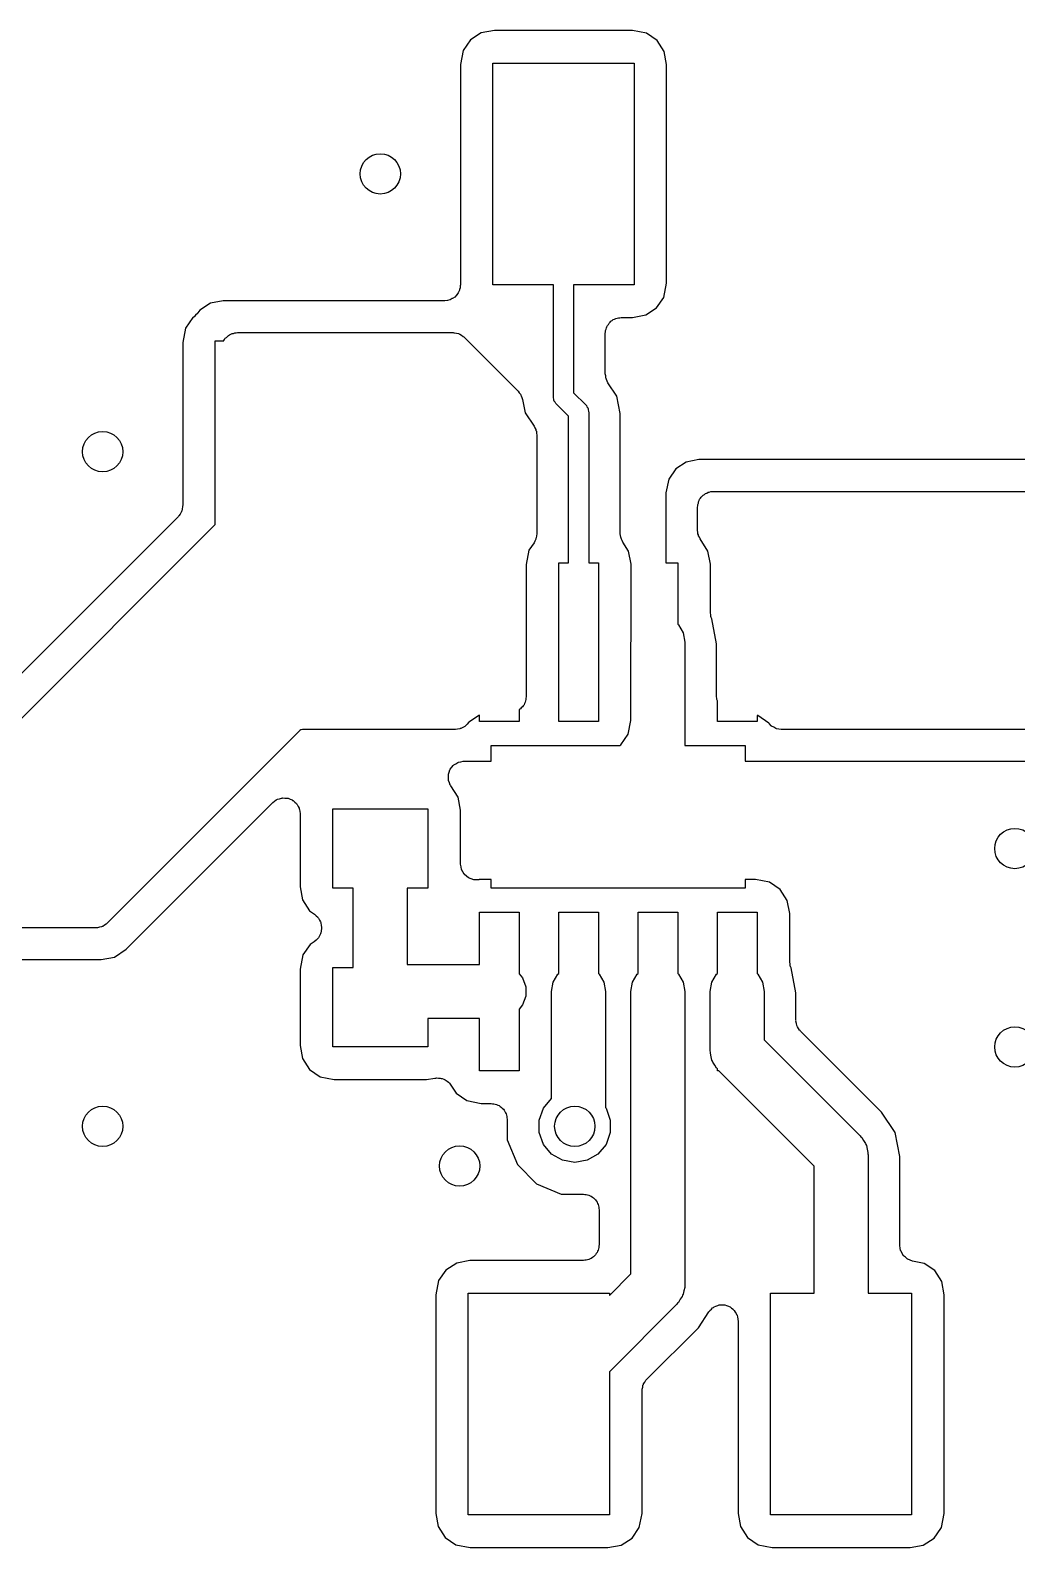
# Model space of a CAD drawing. Extents: x 85 to 210, y -138 to -65.
# Drawn here: x 174.04 to 180.26, y -87.65 to -78.1 of the extents above; entities that cross this region are included whole.
import ezdxf

# ---------------------------------------------------------------- set-up
doc = ezdxf.new("R2010")
doc.units = 0
doc.header["$MEASUREMENT"] = 0
doc.layers.add('BLACK', color=7, linetype='CONTINUOUS')

msp = doc.modelspace()

# ---------------------------------------------------------------- linework, layer by layer
at = {"layer": 'Black'}
for p, q in [((176.818, -78.1554), (176.773, -78.2222)), ((176.887, -78.1112), (176.818, -78.1554)), ((176.97, -78.0956), (176.887, -78.1112)), ((177.839, -78.0956), (176.97, -78.0956)), ((177.929, -78.1137), (177.839, -78.0956)), ((177.996, -78.1594), (177.929, -78.1137)), ((178.04, -78.228), (177.996, -78.1594)), ((176.773, -78.2222), (176.755, -78.3115)), ((178.055, -78.3108), (178.04, -78.228)), ((176.755, -78.3115), (176.755, -79.6985)), ((176.96, -79.6985), (176.96, -78.3015)), ((176.96, -78.3015), (177.85, -78.3015)), ((177.85, -78.3015), (177.85, -79.6985)), ((178.055, -79.6885), (178.055, -78.3108)), ((176.753, -79.7174), (176.749, -79.7285)), ((176.755, -79.6985), (176.753, -79.7052)), ((176.753, -79.7052), (176.754, -79.7163)), ((176.754, -79.7163), (176.753, -79.7168)), ((176.753, -79.7168), (176.753, -79.7174)), ((177.341, -79.6985), (176.96, -79.6985)), ((177.341, -80.405), (177.341, -79.6985)), ((177.85, -79.6985), (177.469, -79.6985)), ((177.469, -79.6985), (177.469, -80.3787)), ((178.037, -79.7778), (178.055, -79.6885)), ((175.179, -79.8152), (175.112, -79.8581)), ((175.259, -79.8), (175.179, -79.8152)), ((176.655, -79.8), (175.259, -79.8)), ((176.656, -79.8), (176.655, -79.7999)), ((176.655, -79.7999), (176.655, -79.8)), ((176.673, -79.7969), (176.656, -79.8)), ((176.689, -79.794), (176.673, -79.7969)), ((176.69, -79.7937), (176.689, -79.794)), ((176.704, -79.7852), (176.69, -79.7936)), ((176.69, -79.7936), (176.69, -79.7937)), ((176.705, -79.7851), (176.704, -79.7852)), ((176.719, -79.7766), (176.705, -79.7848)), ((176.705, -79.7848), (176.705, -79.7851)), ((176.72, -79.7762), (176.719, -79.7766)), ((176.73, -79.764), (176.72, -79.7759)), ((176.72, -79.7759), (176.72, -79.7762)), ((176.731, -79.7628), (176.73, -79.764)), ((176.732, -79.7611), (176.731, -79.7628)), ((176.742, -79.75), (176.732, -79.7611)), ((176.747, -79.7362), (176.742, -79.749)), ((176.742, -79.749), (176.742, -79.7495)), ((176.742, -79.7495), (176.742, -79.75)), ((176.749, -79.7327), (176.747, -79.7362)), ((176.749, -79.7285), (176.749, -79.7327)), ((177.992, -79.8446), (178.037, -79.7778)), ((175.068, -79.9054), (175.023, -79.9722)), ((175.071, -79.9034), (175.068, -79.9054)), ((175.073, -79.9016), (175.071, -79.9034)), ((175.076, -79.9005), (175.073, -79.9016)), ((175.086, -79.8899), (175.076, -79.9005)), ((175.097, -79.8798), (175.086, -79.8899)), ((175.098, -79.8775), (175.097, -79.8798)), ((175.1, -79.8757), (175.098, -79.8775)), ((175.112, -79.8581), (175.1, -79.8757)), ((177.727, -79.9148), (177.734, -79.9104)), ((177.734, -79.9104), (177.743, -79.9089)), ((177.743, -79.9089), (177.751, -79.9059)), ((177.751, -79.9059), (177.76, -79.9059)), ((177.76, -79.9059), (177.768, -79.9044)), ((177.768, -79.9044), (177.84, -79.9044)), ((177.84, -79.9044), (177.923, -79.8888)), ((177.923, -79.8888), (177.992, -79.8446)), ((175.023, -79.9722), (175.005, -80.0615)), ((175.308, -80.0104), (175.316, -80.006)), ((175.316, -80.006), (175.324, -80.0045)), ((175.324, -80.0045), (175.333, -80.0015)), ((175.333, -80.0015), (175.341, -80.0015)), ((175.341, -80.0015), (175.35, -80)), ((175.35, -80), (176.709, -80)), ((176.709, -80), (176.713, -80.0008)), ((176.713, -80.0008), (176.717, -80.0004)), ((176.717, -80.0004), (176.73, -80.0038)), ((176.73, -80.0038), (176.743, -80.006)), ((176.743, -80.006), (176.747, -80.0082)), ((177.668, -80.0044), (177.67, -79.9958)), ((177.668, -80.2601), (177.668, -80.0044)), ((177.67, -79.987), (177.673, -79.9788)), ((177.67, -79.9958), (177.67, -79.987)), ((177.673, -79.9788), (177.675, -79.9702)), ((177.675, -79.9702), (177.679, -79.9626)), ((177.679, -79.9626), (177.682, -79.9544)), ((177.682, -79.9544), (177.688, -79.9477)), ((177.688, -79.9477), (177.692, -79.9401)), ((177.692, -79.9401), (177.699, -79.9345)), ((177.699, -79.9345), (177.704, -79.9278)), ((177.704, -79.9278), (177.712, -79.9234)), ((177.712, -79.9234), (177.719, -79.9178)), ((177.719, -79.9178), (177.727, -79.9148)), ((175.005, -80.0615), (175.005, -81.0897)), ((175.21, -81.2081), (175.21, -80.0515)), ((175.21, -80.0515), (175.263, -80.0515)), ((175.263, -80.05), (175.269, -80.0433)), ((175.263, -80.0515), (175.263, -80.05)), ((175.269, -80.0433), (175.273, -80.0357)), ((175.273, -80.0357), (175.28, -80.0301)), ((175.28, -80.0301), (175.286, -80.0234)), ((175.286, -80.0234), (175.293, -80.019)), ((175.293, -80.019), (175.3, -80.0134)), ((175.3, -80.0134), (175.308, -80.0104)), ((176.747, -80.0082), (176.751, -80.0094)), ((176.751, -80.0094), (176.762, -80.0169)), ((176.762, -80.0169), (176.773, -80.0234)), ((176.773, -80.0234), (176.776, -80.0268)), ((176.776, -80.0268), (176.779, -80.0293)), ((176.779, -80.0293), (177.119, -80.3691)), ((177.671, -80.2719), (177.668, -80.2601)), ((177.671, -80.2839), (177.671, -80.2719)), ((177.674, -80.2889), (177.671, -80.2839)), ((177.675, -80.2943), (177.674, -80.2889)), ((177.119, -80.3691), (177.126, -80.379)), ((177.126, -80.379), (177.134, -80.388)), ((177.134, -80.388), (177.136, -80.3931)), ((177.469, -80.3787), (177.545, -80.4551)), ((177.681, -80.3047), (177.675, -80.2943)), ((177.685, -80.3157), (177.681, -80.3047)), ((177.742, -80.3999), (177.685, -80.3157)), ((177.136, -80.3931), (177.139, -80.3976)), ((177.139, -80.3976), (177.142, -80.4092)), ((177.142, -80.4092), (177.147, -80.4203)), ((177.147, -80.4203), (177.163, -80.5051)), ((177.342, -80.4078), (177.341, -80.405)), ((177.342, -80.4105), (177.342, -80.4078)), ((177.344, -80.4185), (177.342, -80.4105)), ((177.345, -80.4267), (177.344, -80.4185)), ((177.347, -80.4291), (177.345, -80.4267)), ((177.347, -80.4318), (177.347, -80.4291)), ((177.352, -80.4386), (177.347, -80.4318)), ((177.356, -80.4458), (177.352, -80.4386)), ((177.358, -80.4476), (177.356, -80.4458)), ((177.36, -80.4499), (177.358, -80.4476)), ((177.436, -80.5263), (177.36, -80.4499)), ((177.545, -80.4551), (177.547, -80.4574)), ((177.547, -80.4574), (177.549, -80.4592)), ((177.549, -80.4592), (177.553, -80.4664)), ((177.553, -80.4664), (177.558, -80.4732)), ((177.558, -80.4732), (177.558, -80.4759)), ((177.558, -80.4759), (177.56, -80.4783)), ((177.56, -80.4783), (177.561, -80.4865)), ((177.763, -80.5099), (177.742, -80.3999)), ((177.163, -80.5051), (177.22, -80.5893)), ((177.436, -81.45), (177.436, -80.5263)), ((177.561, -80.4865), (177.563, -80.4945)), ((177.563, -80.4945), (177.563, -80.4972)), ((177.563, -80.4972), (177.564, -80.5)), ((177.564, -80.5), (177.564, -81.45)), ((177.763, -81), (177.763, -80.5099)), ((177.22, -80.5893), (177.224, -80.6003)), ((177.224, -80.6003), (177.23, -80.6107)), ((177.23, -80.6107), (177.231, -80.6161)), ((177.231, -80.6161), (177.234, -80.6211)), ((177.234, -80.6211), (177.234, -80.6331)), ((177.234, -80.6331), (177.236, -80.6449)), ((177.236, -80.6449), (177.236, -81.2677)), ((178.112, -80.8581), (178.068, -80.923)), ((178.179, -80.8152), (178.112, -80.8581)), ((178.259, -80.8), (178.179, -80.8152)), ((181.74, -80.8), (178.259, -80.8)), ((178.068, -80.923), (178.05, -81.01)), ((177.763, -81.2666), (177.763, -81)), ((178.05, -81.01), (178.05, -81.45)), ((178.256, -81.0658), (178.26, -81.0582)), ((178.26, -81.0582), (178.263, -81.05)), ((178.263, -81.05), (178.269, -81.0433)), ((178.269, -81.0433), (178.273, -81.0357)), ((178.273, -81.0357), (178.28, -81.0301)), ((178.28, -81.0301), (178.286, -81.0234)), ((178.286, -81.0234), (178.293, -81.019)), ((178.293, -81.019), (178.3, -81.0134)), ((178.3, -81.0134), (178.308, -81.0104)), ((178.308, -81.0104), (178.316, -81.006)), ((178.316, -81.006), (178.324, -81.0045)), ((178.324, -81.0045), (178.333, -81.0015)), ((178.333, -81.0015), (178.341, -81.0015)), ((178.341, -81.0015), (178.35, -81)), ((178.35, -81), (181.65, -81)), ((174.981, -81.154), (174.978, -81.1568)), ((174.988, -81.1427), (174.981, -81.154)), ((174.995, -81.132), (174.988, -81.1427)), ((174.996, -81.1277), (174.995, -81.132)), ((174.999, -81.1239), (174.996, -81.1277)), ((175.001, -81.111), (174.999, -81.1239)), ((175.004, -81.0984), (175.001, -81.111)), ((175.005, -81.0897), (175.004, -81.094)), ((175.004, -81.094), (175.004, -81.0984)), ((178.25, -81.1), (178.252, -81.0914)), ((178.25, -81.2456), (178.25, -81.1)), ((178.252, -81.0826), (178.255, -81.0744)), ((178.252, -81.0914), (178.252, -81.0826)), ((178.255, -81.0744), (178.256, -81.0658)), ((174.975, -81.1604), (173.919, -82.2167)), ((173.919, -82.5), (175.21, -81.2081)), ((174.978, -81.1568), (174.975, -81.1604)), ((178.252, -81.2566), (178.25, -81.2456)), ((177.219, -81.3241), (177.187, -81.3707)), ((177.224, -81.3127), (177.219, -81.3241)), ((177.23, -81.3019), (177.224, -81.3127)), ((177.231, -81.297), (177.23, -81.3019)), ((177.233, -81.2924), (177.231, -81.297)), ((177.234, -81.28), (177.233, -81.2924)), ((177.236, -81.2677), (177.234, -81.28)), ((177.765, -81.2776), (177.763, -81.2666)), ((177.766, -81.2887), (177.765, -81.2776)), ((177.768, -81.2946), (177.766, -81.2887)), ((177.77, -81.3008), (177.768, -81.2946)), ((177.775, -81.3105), (177.77, -81.3008)), ((177.779, -81.3207), (177.775, -81.3105)), ((177.815, -81.3765), (177.779, -81.3207)), ((178.252, -81.2677), (178.252, -81.2566)), ((178.255, -81.2736), (178.252, -81.2677)), ((178.256, -81.2799), (178.255, -81.2736)), ((178.262, -81.2895), (178.256, -81.2799)), ((178.266, -81.2998), (178.262, -81.2895)), ((178.315, -81.3765), (178.266, -81.2998)), ((177.187, -81.3707), (177.169, -81.46)), ((177.831, -81.4593), (177.815, -81.3765)), ((178.331, -81.4593), (178.315, -81.3765)), ((177.169, -81.46), (177.169, -82.2941)), ((177.375, -82.45), (177.375, -81.45)), ((177.375, -81.45), (177.436, -81.45)), ((177.564, -81.45), (177.625, -81.45)), ((177.625, -81.45), (177.625, -82.45)), ((177.831, -81.945), (177.831, -81.4593)), ((178.05, -81.45), (178.125, -81.45)), ((178.125, -81.45), (178.125, -81.8363)), ((178.331, -81.7651), (178.331, -81.4593)), ((178.333, -81.7769), (178.331, -81.7651)), ((178.334, -81.7889), (178.333, -81.7769)), ((178.336, -81.7939), (178.334, -81.7889)), ((178.337, -81.7993), (178.336, -81.7939)), ((178.339, -81.8024), (178.337, -81.7993)), ((178.37, -81.9598), (178.339, -81.8024)), ((178.125, -81.8363), (178.13, -81.8407)), ((178.13, -81.8407), (178.16, -81.8919)), ((178.16, -81.8919), (178.17, -81.95)), ((177.83, -81.95), (177.831, -81.945)), ((177.83, -82.4443), (177.83, -81.95)), ((178.17, -81.95), (178.17, -82.6)), ((178.37, -82.2941), (178.37, -81.9598)), ((177.169, -82.2941), (177.168, -82.3027)), ((178.372, -82.3027), (178.37, -82.2941)), ((177.126, -82.3751), (177.125, -82.3758)), ((177.125, -82.3758), (177.125, -82.45)), ((177.133, -82.3707), (177.126, -82.3751)), ((177.139, -82.364), (177.133, -82.3707)), ((177.146, -82.3584), (177.139, -82.364)), ((177.15, -82.3508), (177.146, -82.3584)), ((177.156, -82.3441), (177.15, -82.3508)), ((177.159, -82.3359), (177.156, -82.3441)), ((177.163, -82.3283), (177.159, -82.3359)), ((177.165, -82.3197), (177.163, -82.3283)), ((177.168, -82.3115), (177.165, -82.3197)), ((177.168, -82.3027), (177.168, -82.3115)), ((178.372, -82.3115), (178.372, -82.3027)), ((178.375, -82.3197), (178.372, -82.3115)), ((178.375, -82.3225), (178.375, -82.3197)), ((178.375, -82.45), (178.375, -82.3225)), ((176.77, -82.4872), (176.758, -82.494)), ((176.782, -82.4813), (176.77, -82.4872)), ((176.785, -82.4785), (176.782, -82.4813)), ((176.788, -82.4766), (176.785, -82.4785)), ((176.797, -82.4662), (176.788, -82.4766)), ((176.806, -82.4564), (176.797, -82.4662)), ((176.808, -82.4539), (176.806, -82.4564)), ((176.875, -82.4107), (176.808, -82.4539)), ((176.875, -82.45), (176.875, -82.4107)), ((177.125, -82.45), (176.875, -82.45)), ((177.625, -82.45), (177.375, -82.45)), ((177.813, -82.5293), (177.83, -82.4443)), ((178.625, -82.45), (178.375, -82.45)), ((178.629, -82.4122), (178.625, -82.4113)), ((178.625, -82.4113), (178.625, -82.45)), ((178.699, -82.4598), (178.629, -82.4122)), ((178.704, -82.4651), (178.699, -82.4598)), ((178.714, -82.4766), (178.704, -82.4651)), ((178.716, -82.4778), (178.714, -82.4766)), ((178.717, -82.4796), (178.716, -82.4778)), ((178.731, -82.4865), (178.717, -82.4796)), ((178.744, -82.494), (178.731, -82.4865)), ((175.743, -82.5068), (174.529, -83.7207)), ((175.75, -82.5019), (175.743, -82.5068)), ((175.76, -82.5), (175.75, -82.5019)), ((175.95, -82.5), (175.76, -82.5)), ((176.55, -82.5), (175.95, -82.5)), ((176.724, -82.5), (176.55, -82.5)), ((176.737, -82.4976), (176.724, -82.5)), ((176.751, -82.4963), (176.737, -82.4976)), ((176.754, -82.4946), (176.751, -82.4963)), ((176.758, -82.494), (176.754, -82.4946)), ((177.767, -82.5961), (177.813, -82.5293)), ((178.746, -82.4944), (178.744, -82.494)), ((178.748, -82.4955), (178.746, -82.4944)), ((178.763, -82.4974), (178.748, -82.4955)), ((178.778, -82.5), (178.763, -82.4974)), ((181.206, -82.5), (178.778, -82.5)), ((176.95, -82.7), (176.95, -82.6)), ((176.95, -82.6), (177.761, -82.6)), ((177.761, -82.6), (177.767, -82.5961)), ((178.17, -82.6), (178.55, -82.6)), ((178.55, -82.6), (178.55, -82.7)), ((176.679, -82.7826), (176.684, -82.7685)), ((176.684, -82.7685), (176.689, -82.7542)), ((176.689, -82.7542), (176.69, -82.7523)), ((176.69, -82.7523), (176.691, -82.75)), ((176.691, -82.75), (176.701, -82.7385)), ((176.701, -82.7385), (176.71, -82.7266)), ((176.71, -82.7266), (176.712, -82.7253)), ((176.712, -82.7253), (176.714, -82.7234)), ((176.714, -82.7234), (176.726, -82.7159)), ((176.726, -82.7159), (176.739, -82.7078)), ((176.739, -82.7078), (176.741, -82.7072)), ((176.741, -82.7072), (176.744, -82.706)), ((176.744, -82.706), (176.758, -82.7034)), ((176.758, -82.7034), (176.773, -82.7001)), ((176.773, -82.7001), (176.775, -82.7004)), ((176.775, -82.7004), (176.778, -82.7)), ((176.778, -82.7), (176.95, -82.7)), ((178.55, -82.7), (181.23, -82.7)), ((176.679, -82.7851), (176.679, -82.7826)), ((176.679, -82.7874), (176.679, -82.7851)), ((176.679, -82.8024), (176.679, -82.7874)), ((176.679, -82.8174), (176.679, -82.8024)), ((176.68, -82.8197), (176.679, -82.8174)), ((176.68, -82.8221), (176.68, -82.8197)), ((176.686, -82.8359), (176.68, -82.8221)), ((176.691, -82.85), (176.686, -82.8359)), ((176.693, -82.8519), (176.691, -82.85)), ((176.694, -82.8541), (176.693, -82.8519)), ((176.74, -82.9265), (176.694, -82.8541)), ((174.649, -83.8843), (175.573, -82.9594)), ((175.573, -82.9594), (175.584, -82.9519)), ((175.584, -82.9519), (175.594, -82.9435)), ((175.594, -82.9435), (175.598, -82.942)), ((175.598, -82.942), (175.602, -82.9395)), ((175.602, -82.9395), (175.614, -82.9361)), ((175.614, -82.9361), (175.627, -82.9317)), ((175.627, -82.9317), (175.631, -82.9317)), ((175.631, -82.9317), (175.635, -82.9305)), ((175.635, -82.9305), (175.648, -82.9317)), ((175.648, -82.9317), (175.661, -82.9317)), ((175.661, -82.9317), (175.666, -82.9332)), ((175.666, -82.9332), (175.67, -82.9335)), ((175.67, -82.9335), (175.682, -82.9391)), ((175.682, -82.9391), (175.694, -82.9435)), ((175.694, -82.9435), (175.697, -82.9464)), ((175.697, -82.9464), (175.701, -82.9482)), ((175.701, -82.9482), (175.711, -82.9575)), ((175.711, -82.9575), (175.721, -82.9659)), ((175.721, -82.9659), (175.723, -82.9697)), ((175.723, -82.9697), (175.726, -82.9728)), ((176.756, -83.0093), (176.74, -82.9265)), ((175.726, -82.9728), (175.732, -82.9846)), ((175.732, -82.9846), (175.738, -82.9959)), ((175.738, -82.9959), (175.739, -83.0003)), ((175.739, -83.0003), (175.741, -83.0043)), ((175.741, -83.0043), (175.742, -83.0173)), ((175.742, -83.0173), (175.744, -83.0301)), ((175.744, -83.0301), (175.744, -83.4907)), ((175.95, -83.5), (175.95, -83)), ((175.95, -83), (176.55, -83)), ((176.55, -83), (176.55, -83.5)), ((176.756, -83.3477), (176.756, -83.0093)), ((176.756, -83.3483), (176.756, -83.3477)), ((176.756, -83.3489), (176.756, -83.3483)), ((176.759, -83.3654), (176.756, -83.3489)), ((176.762, -83.3819), (176.759, -83.3654)), ((176.762, -83.3824), (176.762, -83.3819)), ((176.762, -83.383), (176.762, -83.3824)), ((176.771, -83.3975), (176.762, -83.383)), ((176.779, -83.412), (176.771, -83.3975)), ((176.78, -83.4124), (176.779, -83.412)), ((176.78, -83.4129), (176.78, -83.4124)), ((176.793, -83.4235), (176.78, -83.4129)), ((176.806, -83.4343), (176.793, -83.4235)), ((176.806, -83.4345), (176.806, -83.4343)), ((176.807, -83.4349), (176.806, -83.4345)), ((176.823, -83.4404), (176.807, -83.4349)), ((176.839, -83.4462), (176.823, -83.4404)), ((176.84, -83.4464), (176.839, -83.4462)), ((176.839, -83.4462), (176.839, -83.4462)), ((176.856, -83.4462), (176.84, -83.4464)), ((176.873, -83.4462), (176.856, -83.4462)), ((176.874, -83.446), (176.873, -83.4462)), ((176.884, -83.4441), (176.874, -83.446)), ((176.874, -83.446), (176.874, -83.446)), ((176.95, -83.4441), (176.884, -83.4441)), ((176.95, -83.5), (176.95, -83.4441)), ((178.615, -83.4441), (178.55, -83.4441)), ((178.55, -83.4441), (178.55, -83.5)), ((178.704, -83.4622), (178.615, -83.4441)), ((175.744, -83.4907), (175.76, -83.5735)), ((176.08, -83.5), (175.95, -83.5)), ((176.08, -84), (176.08, -83.5)), ((176.55, -83.5), (176.42, -83.5)), ((176.42, -83.5), (176.42, -83.98)), ((178.55, -83.5), (176.95, -83.5)), ((178.771, -83.5079), (178.704, -83.4622)), ((178.815, -83.5765), (178.771, -83.5079)), ((175.76, -83.5735), (175.804, -83.6421)), ((178.831, -83.6593), (178.815, -83.5765)), ((174.512, -83.7331), (174.501, -83.7406)), ((174.523, -83.7266), (174.512, -83.7331)), ((174.526, -83.7232), (174.523, -83.7266)), ((174.529, -83.7207), (174.526, -83.7232)), ((175.804, -83.6421), (175.836, -83.6644)), ((175.836, -83.6644), (175.846, -83.6739)), ((175.846, -83.6739), (175.857, -83.6827)), ((175.857, -83.6827), (175.859, -83.686)), ((175.859, -83.686), (175.861, -83.6886)), ((175.861, -83.6886), (175.867, -83.7009)), ((175.867, -83.7009), (175.874, -83.7127)), ((175.874, -83.7127), (175.875, -83.7165)), ((175.875, -83.7165), (175.876, -83.7199)), ((175.876, -83.7199), (175.878, -83.7335)), ((175.878, -83.7335), (175.88, -83.7469)), ((176.875, -83.98), (176.875, -83.65)), ((176.875, -83.65), (177.125, -83.65)), ((177.125, -83.65), (177.125, -84.0385)), ((177.375, -84.0363), (177.375, -83.65)), ((177.375, -83.65), (177.625, -83.65)), ((177.625, -83.65), (177.625, -84.0363)), ((177.875, -84.0363), (177.875, -83.65)), ((177.875, -83.65), (178.125, -83.65)), ((178.125, -83.65), (178.125, -84.0363)), ((178.375, -84.0363), (178.375, -83.65)), ((178.375, -83.65), (178.625, -83.65)), ((178.625, -83.65), (178.625, -84.0363)), ((178.831, -83.9651), (178.831, -83.6593)), ((174.459, -83.75), (172.6, -83.75)), ((174.463, -83.7492), (174.459, -83.75)), ((174.467, -83.7496), (174.463, -83.7492)), ((174.48, -83.7462), (174.467, -83.7496)), ((174.493, -83.744), (174.48, -83.7462)), ((174.497, -83.7418), (174.493, -83.744)), ((174.501, -83.7406), (174.497, -83.7418)), ((175.845, -83.8268), (175.834, -83.837)), ((175.857, -83.8172), (175.845, -83.8268)), ((175.858, -83.8151), (175.857, -83.8172)), ((175.86, -83.8134), (175.858, -83.8151)), ((175.866, -83.8001), (175.86, -83.8134)), ((175.874, -83.7871), (175.866, -83.8001)), ((175.876, -83.7825), (175.874, -83.7847)), ((175.874, -83.7847), (175.874, -83.7871)), ((175.877, -83.7677), (175.876, -83.7825)), ((175.88, -83.7529), (175.877, -83.7677)), ((175.88, -83.7469), (175.88, -83.7529)), ((174.574, -83.9336), (174.649, -83.8843)), ((175.762, -83.9207), (175.744, -84.01)), ((175.808, -83.8539), (175.762, -83.9207)), ((175.834, -83.837), (175.808, -83.8539)), ((172.51, -83.95), (174.49, -83.95)), ((174.49, -83.95), (174.574, -83.9336)), ((175.744, -84.01), (175.744, -84.4907)), ((175.95, -84.5), (175.95, -84)), ((175.95, -84), (176.08, -84)), ((176.42, -83.98), (176.875, -83.98)), ((178.833, -83.9769), (178.831, -83.9651)), ((178.834, -83.9889), (178.833, -83.9769)), ((178.836, -83.9939), (178.834, -83.9889)), ((178.837, -83.9993), (178.836, -83.9939)), ((178.839, -84.0024), (178.837, -83.9993)), ((178.87, -84.1598), (178.839, -84.0024)), ((177.125, -84.0385), (177.147, -84.065)), ((177.147, -84.065), (177.167, -84.1205)), ((177.33, -84.15), (177.34, -84.0919)), ((177.34, -84.0919), (177.37, -84.0407)), ((177.37, -84.0407), (177.375, -84.0363)), ((177.625, -84.0363), (177.63, -84.0407)), ((177.63, -84.0407), (177.66, -84.0919)), ((177.66, -84.0919), (177.67, -84.15)), ((177.83, -84.15), (177.84, -84.0919)), ((177.84, -84.0919), (177.87, -84.0407)), ((177.87, -84.0407), (177.875, -84.0363)), ((178.125, -84.0363), (178.13, -84.0407)), ((178.13, -84.0407), (178.16, -84.0919)), ((178.16, -84.0919), (178.17, -84.15)), ((178.33, -84.15), (178.34, -84.0919)), ((178.34, -84.0919), (178.37, -84.0407)), ((178.37, -84.0407), (178.375, -84.0363)), ((178.625, -84.0363), (178.63, -84.0407)), ((178.63, -84.0407), (178.66, -84.0919)), ((178.66, -84.0919), (178.67, -84.15)), ((177.167, -84.1795), (177.147, -84.235)), ((177.167, -84.1205), (177.167, -84.1795)), ((177.33, -84.8252), (177.33, -84.15)), ((177.67, -84.15), (177.67, -84.8821)), ((177.83, -85.9296), (177.83, -84.15)), ((178.17, -84.15), (178.17, -86)), ((178.33, -84.525), (178.33, -84.15)), ((178.67, -84.15), (178.67, -84.4546)), ((178.87, -84.3303), (178.87, -84.1598)), ((177.147, -84.235), (177.125, -84.2615)), ((177.125, -84.2615), (177.125, -84.65)), ((176.875, -84.32), (176.55, -84.32)), ((176.55, -84.32), (176.55, -84.5)), ((176.875, -84.65), (176.875, -84.32)), ((178.871, -84.3347), (178.87, -84.3303)), ((178.87, -84.339), (178.871, -84.3347)), ((178.874, -84.3517), (178.87, -84.339)), ((178.876, -84.3645), (178.874, -84.3517)), ((178.878, -84.3683), (178.876, -84.3645)), ((178.879, -84.3726), (178.878, -84.3683)), ((178.887, -84.3833), (178.879, -84.3726)), ((178.893, -84.3946), (178.887, -84.3833)), ((178.897, -84.3974), (178.893, -84.3946)), ((178.899, -84.401), (178.897, -84.3974)), ((179.41, -84.9114), (178.899, -84.401)), ((175.744, -84.4907), (175.76, -84.5735)), ((178.67, -84.4546), (179.275, -85.0598)), ((175.76, -84.5735), (175.804, -84.6421)), ((176.55, -84.5), (175.95, -84.5)), ((178.331, -84.5324), (178.33, -84.525)), ((178.331, -84.5398), (178.331, -84.5324)), ((178.336, -84.5613), (178.331, -84.5398)), ((178.34, -84.5831), (178.336, -84.5613)), ((178.344, -84.5896), (178.34, -84.5831)), ((178.346, -84.5968), (178.344, -84.5896)), ((175.804, -84.6421), (175.871, -84.6878)), ((175.871, -84.6878), (175.96, -84.7059)), ((177.125, -84.65), (176.875, -84.65)), ((178.359, -84.615), (178.346, -84.5968)), ((178.37, -84.6343), (178.359, -84.615)), ((178.375, -84.6387), (178.37, -84.6343)), ((178.375, -84.65), (178.375, -84.6387)), ((178.385, -84.65), (178.375, -84.65)), ((178.985, -85.2504), (178.385, -84.65)), ((175.96, -84.7059), (176.541, -84.7059)), ((176.541, -84.7059), (176.593, -84.6961)), ((176.593, -84.6961), (176.6, -84.696)), ((176.6, -84.696), (176.607, -84.6944)), ((176.607, -84.6944), (176.617, -84.6958)), ((176.617, -84.6958), (176.628, -84.6957)), ((176.628, -84.6957), (176.634, -84.6979)), ((176.634, -84.6979), (176.641, -84.6988)), ((176.641, -84.6988), (176.65, -84.7037)), ((176.65, -84.7037), (176.66, -84.7072)), ((176.66, -84.7072), (176.666, -84.7115)), ((176.666, -84.7115), (176.672, -84.7147)), ((176.672, -84.7147), (176.679, -84.7225)), ((176.679, -84.7225), (176.687, -84.7292)), ((176.687, -84.7292), (176.691, -84.7351)), ((176.691, -84.7351), (176.695, -84.7402)), ((176.695, -84.7402), (176.729, -84.7921)), ((176.729, -84.7921), (176.796, -84.8378)), ((176.796, -84.8378), (176.885, -84.8559)), ((176.885, -84.8559), (176.949, -84.8559)), ((176.949, -84.8559), (176.958, -84.8574)), ((176.958, -84.8574), (176.966, -84.8574)), ((176.966, -84.8574), (176.975, -84.8604)), ((176.975, -84.8604), (176.983, -84.8619)), ((176.983, -84.8619), (176.991, -84.8663)), ((176.991, -84.8663), (176.999, -84.8693)), ((176.999, -84.8693), (177.006, -84.8749)), ((177.006, -84.8749), (177.013, -84.8793)), ((177.013, -84.8793), (177.019, -84.886)), ((177.279, -84.8861), (177.33, -84.8254)), ((177.33, -84.8254), (177.33, -84.8252)), ((177.67, -84.8821), (177.673, -84.8861)), ((177.019, -84.886), (177.026, -84.8917)), ((177.026, -84.8917), (177.03, -84.8992)), ((177.03, -84.8992), (177.036, -84.9059)), ((177.036, -84.9059), (177.039, -84.9141)), ((177.039, -84.9141), (177.043, -84.9218)), ((177.043, -84.9218), (177.045, -84.9303)), ((177.045, -84.9303), (177.048, -84.9385)), ((177.048, -84.9385), (177.048, -84.9473)), ((177.048, -84.9473), (177.049, -84.956)), ((177.049, -84.956), (177.049, -85.0846)), ((177.252, -84.9604), (177.279, -84.8861)), ((177.252, -85.0396), (177.252, -84.9604)), ((177.673, -84.8861), (177.7, -84.9604)), ((177.7, -84.9604), (177.7, -85.0396)), ((179.495, -85.0392), (179.41, -84.9114)), ((177.279, -85.1139), (177.252, -85.0396)), ((177.7, -85.0396), (177.673, -85.1139)), ((179.275, -85.0598), (179.279, -85.0659)), ((179.279, -85.0659), (179.285, -85.0707)), ((179.285, -85.0707), (179.296, -85.09)), ((179.525, -85.1898), (179.495, -85.0392)), ((177.049, -85.0846), (177.114, -85.2416)), ((177.33, -85.1746), (177.279, -85.1139)), ((177.673, -85.1139), (177.622, -85.1746)), ((179.296, -85.09), (179.309, -85.1082)), ((179.309, -85.1082), (179.311, -85.1154)), ((179.311, -85.1154), (179.315, -85.1219)), ((179.315, -85.1219), (179.319, -85.1437)), ((179.319, -85.1437), (179.324, -85.1652)), ((179.324, -85.1652), (179.324, -85.1726)), ((177.114, -85.2416), (177.234, -85.3618)), ((177.398, -85.2141), (177.33, -85.1746)), ((177.476, -85.2279), (177.398, -85.2141)), ((177.554, -85.2141), (177.476, -85.2279)), ((177.622, -85.1746), (177.554, -85.2141)), ((178.985, -86.0515), (178.985, -85.2504)), ((179.324, -85.1726), (179.325, -85.18)), ((179.325, -85.18), (179.325, -86.0515)), ((179.525, -85.7508), (179.525, -85.1898)), ((177.234, -85.3618), (177.391, -85.4269)), ((177.391, -85.4269), (177.53, -85.427)), ((177.53, -85.427), (177.539, -85.4286)), ((177.539, -85.4286), (177.547, -85.4286)), ((177.547, -85.4286), (177.556, -85.4316)), ((177.556, -85.4316), (177.564, -85.4331)), ((177.564, -85.4331), (177.572, -85.4375)), ((177.572, -85.4375), (177.58, -85.4404)), ((177.58, -85.4404), (177.587, -85.4461)), ((177.587, -85.4461), (177.594, -85.4505)), ((177.594, -85.4505), (177.6, -85.4572)), ((177.6, -85.4572), (177.607, -85.4628)), ((177.607, -85.4628), (177.611, -85.4704)), ((177.611, -85.4704), (177.617, -85.4771)), ((177.617, -85.4771), (177.62, -85.4853)), ((177.62, -85.4853), (177.624, -85.4928)), ((177.624, -85.4928), (177.625, -85.5015)), ((177.625, -85.5015), (177.628, -85.5098)), ((177.628, -85.5098), (177.628, -85.5185)), ((177.628, -85.5185), (177.63, -85.527)), ((177.63, -85.527), (177.63, -85.7456)), ((177.572, -85.8352), (177.564, -85.8396)), ((177.58, -85.8322), (177.572, -85.8352)), ((177.587, -85.8266), (177.58, -85.8322)), ((177.594, -85.8222), (177.587, -85.8266)), ((177.6, -85.8155), (177.594, -85.8222)), ((177.607, -85.8099), (177.6, -85.8155)), ((177.611, -85.8023), (177.607, -85.8099)), ((177.617, -85.7956), (177.611, -85.8023)), ((177.62, -85.7874), (177.617, -85.7956)), ((177.624, -85.7798), (177.62, -85.7874)), ((177.625, -85.7712), (177.624, -85.7798)), ((177.628, -85.763), (177.625, -85.7712)), ((177.63, -85.7456), (177.628, -85.7542)), ((177.628, -85.7542), (177.628, -85.763)), ((179.528, -85.7667), (179.525, -85.7508)), ((179.53, -85.7826), (179.528, -85.7667)), ((179.531, -85.7837), (179.53, -85.7826)), ((179.531, -85.785), (179.531, -85.7837)), ((179.539, -85.7989), (179.531, -85.785)), ((179.547, -85.8131), (179.539, -85.7989)), ((179.548, -85.814), (179.547, -85.8131)), ((179.548, -85.8151), (179.548, -85.814)), ((179.561, -85.8254), (179.548, -85.8151)), ((179.573, -85.8361), (179.561, -85.8254)), ((179.574, -85.8366), (179.573, -85.8361)), ((179.575, -85.8374), (179.574, -85.8366)), ((179.59, -85.8429), (179.575, -85.8374)), ((176.663, -85.9054), (176.618, -85.9722)), ((176.732, -85.8612), (176.663, -85.9054)), ((176.815, -85.8456), (176.732, -85.8612)), ((177.53, -85.8456), (176.815, -85.8456)), ((177.539, -85.8441), (177.53, -85.8456)), ((177.547, -85.8441), (177.539, -85.8441)), ((177.556, -85.8411), (177.547, -85.8441)), ((177.564, -85.8396), (177.556, -85.8411)), ((177.695, -86.0651), (177.83, -85.9296)), ((179.605, -85.8488), (179.59, -85.8429)), ((179.679, -85.8637), (179.605, -85.8488)), ((179.746, -85.9094), (179.679, -85.8637)), ((179.79, -85.978), (179.746, -85.9094)), ((176.618, -85.9722), (176.6, -86.0615)), ((178.169, -86.0148), (178.164, -86.0363)), ((178.17, -86), (178.169, -86.0074)), ((178.169, -86.0074), (178.169, -86.0148)), ((179.805, -86.0608), (179.79, -85.978)), ((176.6, -86.0615), (176.6, -87.4392)), ((176.805, -87.4485), (176.805, -86.0515)), ((176.805, -86.0515), (177.695, -86.0515)), ((177.695, -86.0515), (177.695, -86.0651)), ((178.12, -86.1202), (177.695, -86.5459)), ((178.124, -86.1141), (178.12, -86.1202)), ((178.13, -86.1093), (178.124, -86.1141)), ((178.141, -86.09), (178.13, -86.1093)), ((178.154, -86.0718), (178.141, -86.09)), ((178.156, -86.0646), (178.154, -86.0718)), ((178.16, -86.0581), (178.156, -86.0646)), ((178.164, -86.0363), (178.16, -86.0581)), ((178.399, -86.1257), (178.411, -86.1244)), ((178.411, -86.1244), (178.416, -86.1257)), ((178.71, -87.4485), (178.71, -86.0515)), ((178.71, -86.0515), (178.985, -86.0515)), ((179.325, -86.0515), (179.599, -86.0515)), ((179.599, -86.0515), (179.599, -87.4485)), ((179.805, -87.4385), (179.805, -86.0608)), ((178.255, -86.2686), (178.321, -86.1686)), ((178.321, -86.1686), (178.325, -86.1646)), ((178.325, -86.1646), (178.328, -86.1599)), ((178.328, -86.1599), (178.337, -86.1522)), ((178.337, -86.1522), (178.345, -86.1435)), ((178.345, -86.1435), (178.35, -86.1411)), ((178.35, -86.1411), (178.355, -86.1376)), ((178.355, -86.1376), (178.366, -86.1335)), ((178.366, -86.1335), (178.377, -86.1282)), ((178.377, -86.1282), (178.382, -86.1276)), ((178.382, -86.1276), (178.387, -86.1257)), ((178.387, -86.1257), (178.399, -86.1257)), ((178.416, -86.1257), (178.422, -86.1257)), ((178.422, -86.1257), (178.433, -86.1298)), ((178.433, -86.1298), (178.445, -86.1326)), ((178.445, -86.1326), (178.449, -86.1357)), ((178.449, -86.1357), (178.455, -86.1376)), ((178.455, -86.1376), (178.464, -86.1453)), ((178.464, -86.1453), (178.474, -86.1519)), ((178.474, -86.1519), (178.477, -86.1564)), ((178.477, -86.1564), (178.481, -86.1599)), ((178.481, -86.1599), (178.487, -86.1703)), ((178.487, -86.1703), (178.494, -86.1799)), ((178.494, -86.1799), (178.496, -86.1852)), ((178.496, -86.1852), (178.499, -86.19)), ((178.499, -86.19), (178.501, -86.2018)), ((178.501, -86.2018), (178.504, -86.2133)), ((178.504, -86.2133), (178.504, -86.2188)), ((178.504, -86.2188), (178.505, -86.2242)), ((177.93, -86.5936), (178.255, -86.2686)), ((178.505, -86.2242), (178.505, -87.4392)), ((177.695, -86.5459), (177.695, -87.4485)), ((177.917, -86.6113), (177.924, -86.6)), ((177.924, -86.6), (177.927, -86.5972)), ((177.927, -86.5972), (177.93, -86.5936)), ((177.9, -86.6643), (177.901, -86.66)), ((177.9, -87.4385), (177.9, -86.6643)), ((177.901, -86.6556), (177.904, -86.643)), ((177.901, -86.66), (177.901, -86.6556)), ((177.904, -86.643), (177.906, -86.6301)), ((177.906, -86.6301), (177.909, -86.6263)), ((177.909, -86.6263), (177.91, -86.622)), ((177.91, -86.622), (177.917, -86.6113)), ((176.6, -87.4392), (176.615, -87.522)), ((177.695, -87.4485), (176.805, -87.4485)), ((177.882, -87.5278), (177.9, -87.4385)), ((178.505, -87.4392), (178.52, -87.522)), ((179.599, -87.4485), (178.71, -87.4485)), ((179.787, -87.5278), (179.805, -87.4385)), ((176.615, -87.522), (176.659, -87.5906)), ((177.837, -87.5946), (177.882, -87.5278)), ((178.52, -87.522), (178.564, -87.5906)), ((179.76, -87.5678), (179.787, -87.5278)), ((176.659, -87.5906), (176.726, -87.6363)), ((176.726, -87.6363), (176.816, -87.6544)), ((177.685, -87.6544), (177.768, -87.6388)), ((177.768, -87.6388), (177.837, -87.5946)), ((178.564, -87.5906), (178.631, -87.6363)), ((178.631, -87.6363), (178.721, -87.6544)), ((179.59, -87.6544), (179.673, -87.6388)), ((179.673, -87.6388), (179.742, -87.5946)), ((179.742, -87.5946), (179.76, -87.5678)), ((179.76, -87.5678), (179.76, -87.5678)), ((176.816, -87.6544), (177.685, -87.6544)), ((178.721, -87.6544), (179.59, -87.6544))]:
    msp.add_line(p, q, dxfattribs=at)
for centre in [(176.25, -79), (174.5, -80.75), (180.25, -83.25), (180.25, -84.5), (174.5, -85), (177.476, -85), (176.75, -85.25)]:
    msp.add_circle(centre, 0.127, dxfattribs=at)

doc.saveas('drawing.dxf')
